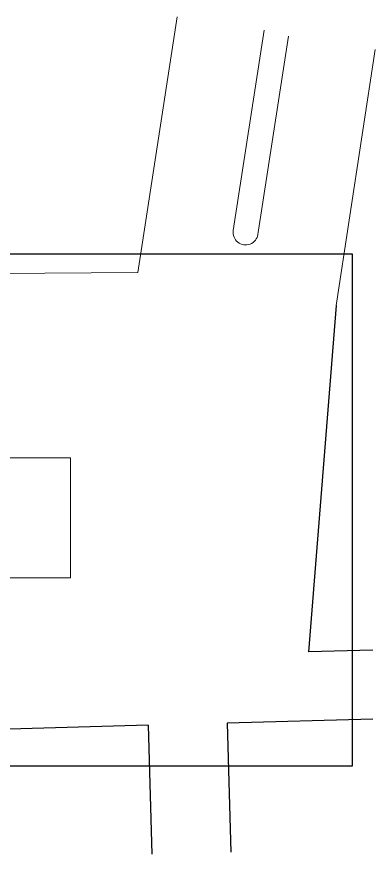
# Model space of a CAD drawing. Extents: x 387222 to 388513, y 9633222 to 9634061.
# Drawn here: x 387817 to 387861.8, y 9633503.7 to 9633608.4 of the extents above; entities that cross this region are included whole.
import ezdxf

# ---------------------------------------------------------------- set-up
doc = ezdxf.new("R2010")
doc.units = 0
doc.header["$LTSCALE"] = 0.049213
doc.layers.add('ARQ_ALVENARIA', color=1, linetype='Continuous', lineweight=0)
doc.layers.add('COTA', color=7, linetype='Continuous', lineweight=9)

msp = doc.modelspace()

# ---------------------------------------------------------------- linework, layer by layer
for p, q in [((387856.91, 9633572.314), (387853.472, 9633529.035)), ((387861.51, 9633529.251), (387853.472, 9633529.035)), ((387861.51, 9633520.615), (387843.316, 9633520.125)), ((387843.316, 9633520.125), (387843.75, 9633504.012)), ((387833.419, 9633519.859), (387744.452, 9633517.464)), ((387833.419, 9633519.859), (387833.853, 9633503.745))]:
    msp.add_line(p, q)
msp.add_lwpolyline([(387858.952, 9633514.764), (387734.952, 9633514.764), (387734.952, 9633578.764), (387858.952, 9633578.764)], close=True)
at = {"layer": 'ARQ_ALVENARIA'}
msp.add_lwpolyline([(387807.693, 9633533.274), (387807.693, 9633540.784), (387787.693, 9633540.784), (387787.693, 9633550.784), (387807.693, 9633550.784), (387807.693, 9633558.294), (387815.693, 9633558.294), (387815.693, 9633553.284), (387823.693, 9633553.284), (387823.693, 9633538.284), (387815.693, 9633538.284), (387815.693, 9633533.274)], close=True, dxfattribs=at)
at = {"layer": 'COTA'}
for p, q in [((387832.129, 9633576.414), (387837.042, 9633608.383)), ((387844.065, 9633581.661), (387847.915, 9633606.712)), ((387847.144, 9633581.188), (387850.95, 9633605.954)), ((387856.91, 9633572.314), (387861.823, 9633604.283)), ((387736.952, 9633575.764), (387832.129, 9633576.414))]:
    msp.add_line(p, q, dxfattribs=at)
msp.add_arc((387845.605, 9633581.425), 1.558, 171.26321, 351.26321, dxfattribs=at)

doc.saveas('drawing.dxf')
